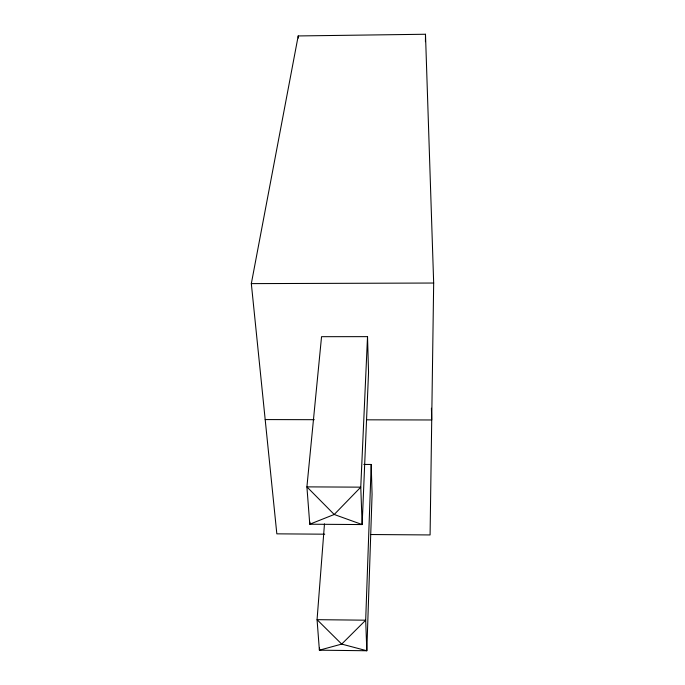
<?xml version="1.0" encoding="UTF-8"?>
<svg xmlns="http://www.w3.org/2000/svg" width="685" height="685" viewBox="0 0 685 685"><rect width="100%" height="100%" fill="white"/><g stroke="black" fill="none" stroke-linecap="round" stroke-linejoin="round"><path stroke-width="1.03" d="M425.436 41.674L425.488 34.25L298.206 35.945L251.326 283.616L276.834 533.846L324.724 534.189M425.488 34.25L433.673 283.033L430.086 534.942L370.491 534.523M363.838 464.439L371.21 464.464L365.687 620.19L366.817 650.75L319.39 650.185L317.061 619.668L324.476 523.888M367.52 336.643L360.764 487.155L362.151 524.564L309.766 524.213L306.906 486.872L321.548 336.686L367.52 336.643L368.547 372.22L362.151 524.564L334.229 514.486L306.906 486.872L360.764 487.155L334.229 514.486L309.766 524.213L309.954 522.09M319.544 648.061L319.39 650.185L341.695 644.088L365.687 620.19L317.061 619.668L341.695 644.088L366.817 650.75L372.075 494.356L371.21 464.464M251.326 283.616L433.673 283.033M265.189 419.571L314.295 419.691M366.603 419.819L431.721 419.974L431.413 408.234M298.206 35.945L298.343 38.077"/></g></svg>
